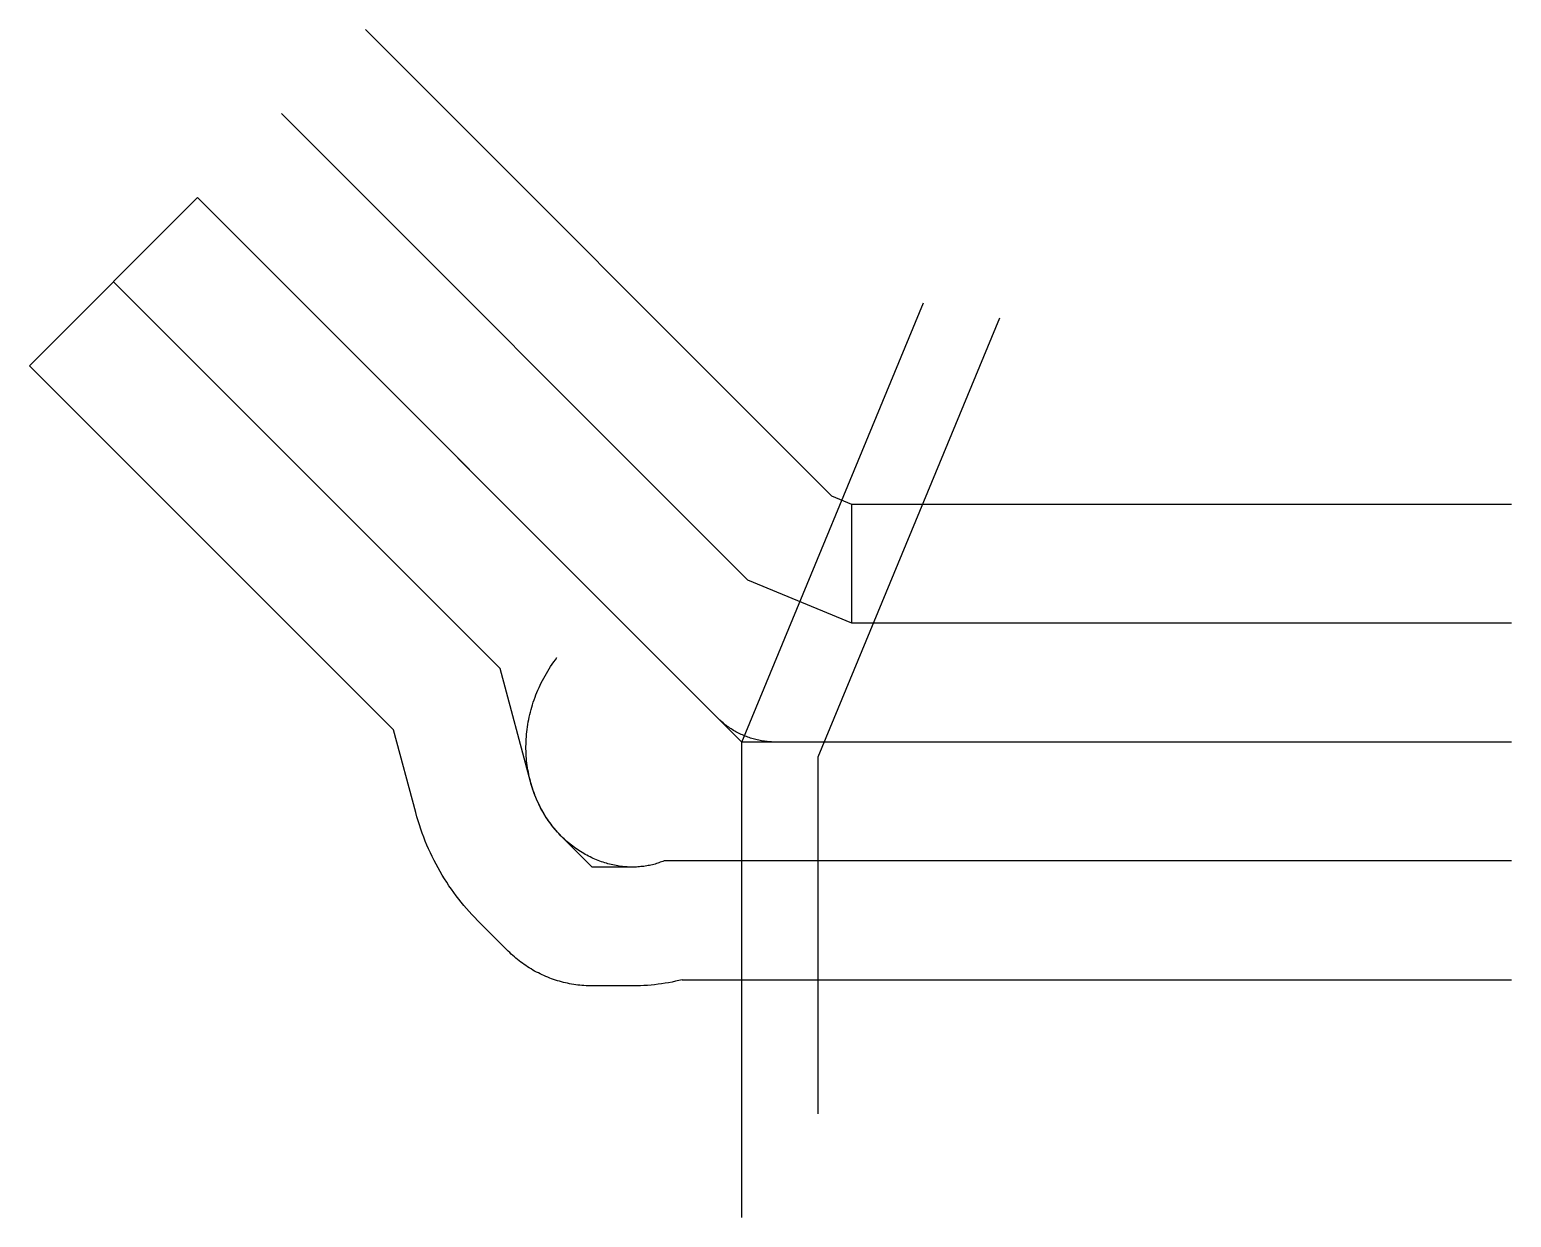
# Model space of a CAD drawing. Header units: metres. Extents: x -13881 to 15000, y -9260 to 13881.
import ezdxf

# ---------------------------------------------------------------- set-up
doc = ezdxf.new("R2010")
doc.units = ezdxf.units.M

msp = doc.modelspace()

# ---------------------------------------------------------------- linework, layer by layer
at = {"color": 1}
for p, q in [((-7333, 13881), (1758, 4790)), ((-8970, 12244), (121, 3153)), ((-13881, 7333), (-10607, 10607)), ((0, 0), (-10607, 10607)), ((-4710, 1436), (-12244, 8970)), ((-6786, 238), (-13881, 7333)), ((2144, 4630), (1758, 4790)), ((15000, 4630), (2144, 4630)), ((2144, 2315), (2144, 4630)), ((2144, 2315), (121, 3153)), ((15000, 2315), (2144, 2315)), ((-4118, -774), (-4710, 1436)), ((-6354, -1373), (-6786, 238)), ((15000, 0), (0, 0)), ((-2914, -2436), (-3512, -1838)), ((-2134, -2436), (-2914, -2436)), ((15000, -2315), (-1516, -2315)), ((-5149, -3475), (-4551, -4073)), ((-2134, -4751), (-2914, -4751)), ((-1160, -4630), (15000, -4630))]:
    msp.add_line(p, q, dxfattribs=at)
for points in [[(15000, 0), (662, 0), (634, 0), (607, 1), (579, 2), (551, 4), (523, 6), (495, 9), (467, 12), (440, 16), (412, 20), (385, 24), (357, 29), (330, 35), (303, 41), (276, 47), (248, 54), (222, 62), (195, 70), (168, 78), (142, 87), (115, 96), (89, 106), (63, 116), (38, 127), (12, 138), (-13, 150), (-39, 162), (-64, 174), (-88, 187), (-113, 200), (-137, 214), (-161, 228), (-185, 243), (-209, 258), (-232, 273), (-255, 289), (-278, 305), (-300, 322), (-322, 339), (-344, 356), (-366, 374), (-387, 392), (-408, 411), (-428, 430), (-448, 449), (-468, 468), (-468, 468), (-10607, 10607)], [(0, -9260), (0, 0), (3544, 8555)], [(5026, 8260), (1482, -295), (1482, -7240)], [(-1516, -2315), (-1540, -2325), (-1564, -2334), (-1589, -2343), (-1614, -2352), (-1639, -2360), (-1665, -2368), (-1690, -2376), (-1717, -2383), (-1743, -2390), (-1770, -2396), (-1797, -2402), (-1824, -2407), (-1852, -2412), (-1880, -2417), (-1908, -2421), (-1937, -2424), (-1965, -2427), (-1994, -2430), (-2023, -2432), (-2053, -2434), (-2082, -2435), (-2112, -2436), (-2142, -2436), (-2172, -2435), (-2203, -2434), (-2233, -2433), (-2264, -2431), (-2295, -2428), (-2325, -2425), (-2357, -2421), (-2388, -2417), (-2419, -2412), (-2450, -2407), (-2482, -2401), (-2513, -2394), (-2545, -2387), (-2577, -2379), (-2608, -2371), (-2640, -2362), (-2672, -2353), (-2704, -2342), (-2735, -2332), (-2767, -2320), (-2799, -2308), (-2831, -2295), (-2862, -2282), (-2894, -2268), (-2925, -2254), (-2957, -2239), (-2988, -2223), (-3019, -2206), (-3050, -2189), (-3081, -2172), (-3112, -2153), (-3142, -2134), (-3173, -2115), (-3203, -2094), (-3233, -2074), (-3263, -2052), (-3293, -2030), (-3322, -2007), (-3351, -1984), (-3380, -1960), (-3408, -1935), (-3437, -1910), (-3465, -1884), (-3492, -1858), (-3519, -1831), (-3546, -1803), (-3573, -1775), (-3599, -1746), (-3625, -1716), (-3650, -1686), (-3675, -1656), (-3700, -1624), (-3724, -1593), (-3748, -1560), (-3771, -1527), (-3794, -1494), (-3816, -1460), (-3838, -1425), (-3859, -1390), (-3880, -1354), (-3900, -1318), (-3920, -1281), (-3939, -1244), (-3958, -1207), (-3976, -1168), (-3993, -1130), (-4010, -1091), (-4026, -1051), (-4042, -1011), (-4056, -970), (-4071, -930), (-4084, -888), (-4097, -846), (-4109, -804), (-4121, -762), (-4132, -719), (-4142, -676), (-4152, -632), (-4160, -588), (-4168, -544), (-4176, -499), (-4182, -454), (-4188, -409), (-4193, -363), (-4197, -318), (-4200, -272), (-4203, -225), (-4205, -179), (-4206, -132), (-4206, -85), (-4205, -38), (-4204, 9), (-4201, 57), (-4198, 104), (-4194, 152), (-4189, 200), (-4184, 248), (-4177, 295), (-4170, 344), (-4161, 392), (-4152, 440), (-4142, 488), (-4131, 536), (-4120, 584), (-4107, 632), (-4093, 680), (-4079, 728), (-4063, 776), (-4047, 824), (-4030, 872), (-4012, 919), (-3993, 966), (-3973, 1014), (-3952, 1061), (-3931, 1108), (-3908, 1154), (-3885, 1201), (-3861, 1247), (-3835, 1293), (-3809, 1338), (-3782, 1384), (-3754, 1429), (-3726, 1473), (-3696, 1518), (-3665, 1561), (-3634, 1605), (-3602, 1648), (-3602, 1648)], [(-3512, -1838), (-3539, -1811), (-3565, -1783), (-3592, -1754), (-3618, -1725), (-3643, -1695), (-3668, -1664), (-3693, -1633), (-3717, -1602), (-3741, -1569), (-3765, -1537), (-3788, -1503), (-3810, -1469), (-3832, -1435), (-3853, -1400), (-3874, -1364), (-3895, -1328), (-3914, -1292), (-3934, -1255), (-3952, -1217), (-3971, -1179), (-3988, -1141), (-4005, -1102), (-4021, -1062), (-4037, -1022), (-4052, -982), (-4067, -941), (-4081, -900), (-4094, -858), (-4106, -816), (-4118, -774)], [(-5149, -3475), (-5204, -3419), (-5259, -3362), (-5312, -3303), (-5365, -3243), (-5417, -3183), (-5467, -3121), (-5517, -3058), (-5566, -2995), (-5614, -2930), (-5661, -2864), (-5707, -2798), (-5751, -2730), (-5795, -2662), (-5838, -2592), (-5879, -2522), (-5919, -2451), (-5958, -2379), (-5996, -2306), (-6033, -2232), (-6069, -2158), (-6103, -2082), (-6136, -2006), (-6168, -1929), (-6198, -1852), (-6228, -1774), (-6256, -1695), (-6282, -1615), (-6307, -1535), (-6331, -1454), (-6354, -1373)], [(-1516, -2315), (-1540, -2325), (-1564, -2334), (-1589, -2343), (-1614, -2352), (-1639, -2360), (-1665, -2368), (-1690, -2376), (-1717, -2383), (-1743, -2390), (-1770, -2396), (-1797, -2402), (-1824, -2407), (-1852, -2412), (-1880, -2417), (-1908, -2421), (-1937, -2424), (-1965, -2427), (-1994, -2430), (-2023, -2432), (-2053, -2434), (-2082, -2435), (-2112, -2436), (-2134, -2436)], [(-2914, -4751), (-2955, -4750), (-2995, -4749), (-3035, -4748), (-3076, -4745), (-3116, -4742), (-3156, -4738), (-3196, -4734), (-3236, -4728), (-3276, -4722), (-3316, -4716), (-3356, -4708), (-3396, -4700), (-3435, -4691), (-3474, -4682), (-3513, -4672), (-3552, -4661), (-3591, -4650), (-3630, -4637), (-3668, -4625), (-3706, -4611), (-3744, -4597), (-3781, -4582), (-3819, -4567), (-3856, -4551), (-3893, -4534), (-3929, -4516), (-3965, -4498), (-4001, -4480), (-4037, -4461), (-4072, -4441), (-4107, -4420), (-4141, -4399), (-4175, -4377), (-4209, -4355), (-4242, -4332), (-4275, -4309), (-4307, -4285), (-4340, -4260), (-4371, -4235), (-4402, -4209), (-4433, -4183), (-4463, -4156), (-4493, -4129), (-4522, -4101), (-4551, -4073)], [(-1160, -4630), (-1226, -4646), (-1292, -4661), (-1359, -4675), (-1426, -4688), (-1494, -4699), (-1562, -4710), (-1630, -4719), (-1699, -4727), (-1768, -4734), (-1837, -4740), (-1907, -4744), (-1977, -4748), (-2047, -4750), (-2117, -4751), (-2134, -4751)]]:
    msp.add_lwpolyline(points, dxfattribs=at)

doc.saveas('drawing.dxf')
